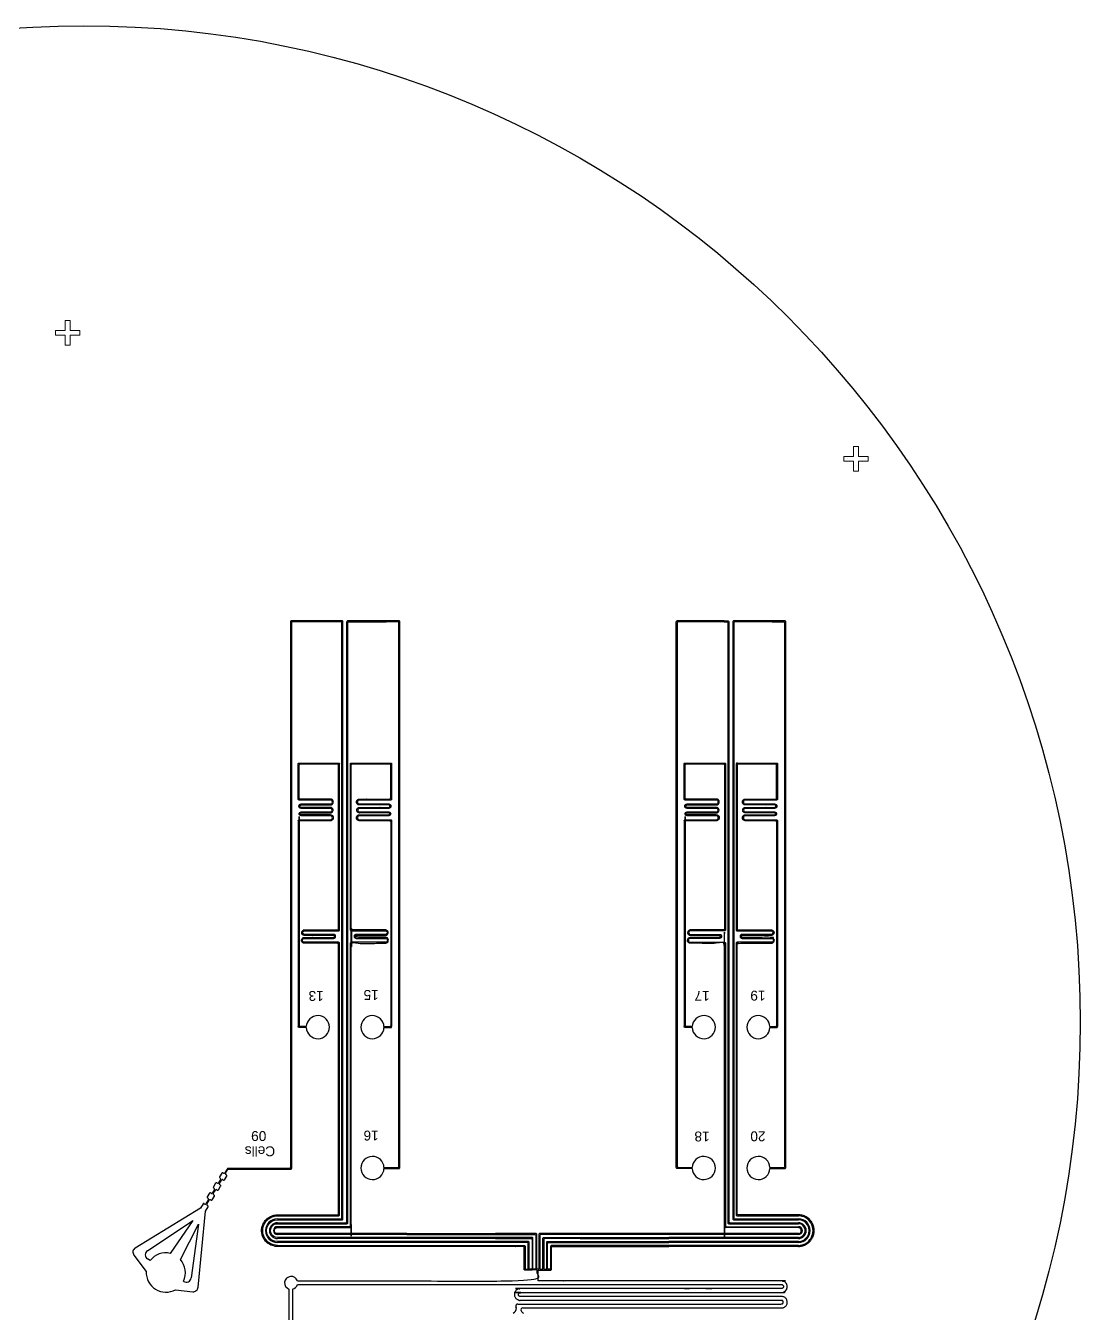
# Model space of a CAD drawing. Header units: millimetres. Extents: x -3 to 203197, y -8 to 253992.
# Drawn here: x 60472 to 114454, y 47022 to 112919 of the extents above; entities that cross this region are included whole.
import ezdxf

# ---------------------------------------------------------------- set-up
doc = ezdxf.new("R2010")
doc.units = ezdxf.units.MM
doc.layers.add('FLOW', color=5, linetype='Continuous')
doc.layers.add('Wafer', color=7, linetype='Continuous', lineweight=0)
doc.styles.get("Standard").update_dxf_attribs({"font": 'arial.ttf'})

msp = doc.modelspace()

# ---------------------------------------------------------------- linework, layer by layer
at = {"color": 9, "true_color": 0xafd9aa}
for p, q in [((62178, 97220), (62178, 97220)), ((102535, 90772), (102535, 90772))]:
    msp.add_line(p, q, dxfattribs=at)
at = {"linetype": 'Continuous'}
for p, q in [((96217, 82457), (93826, 82457)), ((98674, 82407), (96768, 82407)), ((98674, 82407), (99283, 82407)), ((74418, 72230), (74419, 61691)), ((79154, 72179), (79153, 61741)), ((79204, 72230), (79203, 61691)), ((94174, 72230), (94175, 61691)), ((98910, 72179), (98909, 61741)), ((98960, 72230), (98959, 61691)), ((74835, 61691), (74519, 61691)), ((78811, 61691), (79103, 61691)), ((94591, 61691), (94275, 61691)), ((98567, 61691), (98859, 61691))]:
    msp.add_line(p, q, dxfattribs=at)
for p, q in [((70503, 54200), (70389, 54011)), ((70588, 54194), (70559, 54213)), ((70646, 53852), (70761, 54041)), ((70775, 54405), (70658, 54211)), ((70700, 54184), (70804, 54355)), ((70747, 54096), (70717, 54115)), ((70191, 53684), (70076, 53495)), ((70090, 53440), (70120, 53421)), ((70275, 53678), (70246, 53697)), ((70334, 53336), (70448, 53525)), ((70450, 53868), (70345, 53695)), ((70387, 53668), (70492, 53841)), ((70403, 53956), (70433, 53937)), ((70434, 53580), (70404, 53599)), ((70562, 53857), (70591, 53839)), ((69824, 52836), (69698, 52628)), ((69744, 52606), (69866, 52808)), ((69878, 53168), (69763, 52979)), ((69777, 52924), (69807, 52905)), ((69962, 53162), (69933, 53181)), ((69936, 52825), (69966, 52807)), ((70021, 52820), (70135, 53009)), ((70137, 53352), (70032, 53179)), ((70074, 53152), (70179, 53325)), ((70122, 53064), (70091, 53083)), ((70249, 53341), (70279, 53323)), ((69791, 52519), (69760, 52537)), ((79979, 51100), (84522, 51100)), ((93399, 51100), (88857, 51100)), ((88857, 50847), (93399, 50847)), ((66009, 49994), (66638, 49151)), ((66839, 49719), (66709, 49799)), ((68135, 48225), (69020, 48125)), ((68564, 48652), (68544, 48664)), ((87989, 48676), (86712, 48676)), ((85589, 47293), (85565, 47358)), ((85916, 47293), (99162, 47293))]:
    msp.add_line(p, q)
at = {"color": 7}
for p, q in [((79979, 51100), (73353, 51100)), ((79979, 51049), (73353, 51049)), ((100025, 51100), (93399, 51100)), ((100025, 51049), (93399, 51049)), ((100025, 50898), (93399, 50898)), ((100025, 50847), (93399, 50847)), ((79979, 50645), (73353, 50645)), ((100025, 50696), (93399, 50696)), ((100025, 50645), (93399, 50645)), ((100025, 50494), (93399, 50494)), ((100025, 50443), (93399, 50443))]:
    msp.add_line(p, q, dxfattribs=at)
at = {"color": 0}
msp.add_line((73945, 48258), (73945, 42211), dxfattribs=at)
at = {"linetype": 'Continuous'}
for points in [[(73353, 51807), (76660, 51807, 0.414214), (76711, 51857), (76711, 75357), (76711, 82407, 0.414214), (76660, 82457), (76461, 82457), (74070, 82457, 0.414214), (74019, 82407), (74019, 54480, -0.414214), (73969, 54430), (70819, 54430, 0.262226), (70775, 54405)], [(73353, 51857), (76611, 51857, 0.414214), (76661, 51908), (76661, 75357), (76661, 82356, 0.414214), (76611, 82407), (76461, 82407), (74119, 82407, 0.414214), (74069, 82356), (74070, 54430, -0.414214), (74019, 54379), (70847, 54379, 0.262226), (70804, 54355)], [(73353, 51655), (76861, 51655, 0.414214), (76912, 51706), (76912, 67614), (76912, 75357), (76912, 82407)], [(76961, 67614), (76961, 75357), (76961, 82356, -0.414214), (77012, 82407), (78918, 82407)], [(96217, 82407), (93875, 82407, 0.414214), (93825, 82356)], [(96217, 82457), (96416, 82457, -0.414214), (96467, 82407), (96467, 75357), (96467, 51706, 0.414214), (96517, 51655), (100025, 51655)], [(96217, 82407), (96367, 82407, -0.414214), (96417, 82356), (96417, 75357), (96417, 51655, 0.414214), (96468, 51605), (100025, 51605)], [(96718, 82457, 0.414214), (96668, 82407), (96668, 75357), (96668, 67614), (96668, 51857, 0.414214), (96718, 51807), (100025, 51807)], [(96768, 82407, 0.414214), (96717, 82356), (96717, 75357), (96717, 67614)], [(77086, 75135), (77086, 66640, 0.414214), (77137, 66589), (78886, 66589, -1), (78886, 66413), (77386, 66413, 1), (77386, 66211), (78886, 66211, -1), (78886, 66009), (78786, 66009), (77137, 66009, 0.414214), (77086, 65958), (77086, 51504, -0.414214), (77036, 51453), (73353, 51453)], [(74418, 72230, -0.414239), (74469, 72280), (76068, 72280, 1), (76068, 72482), (74568, 72482, -1), (74568, 72684), (76068, 72684, 1), (76068, 72861), (74568, 72861, -1), (74568, 73088), (76068, 73088, 1), (76068, 73290), (74469, 73290, -0.414214), (74418, 73341), (74418, 75135, -0.414214), (74469, 75185), (74704, 75185), (76485, 75185, -0.414214), (76536, 75135)], [(76536, 65958, 0.414214), (76485, 66009), (74837, 66009), (74737, 66009, -1), (74737, 66211), (76236, 66211, 1), (76236, 66413), (74737, 66413, -1), (74737, 66589), (76485, 66589, 0.414214), (76536, 66640), (76536, 75135)], [(96292, 75135), (96292, 66640, -0.414214), (96241, 66589), (94493, 66589, 1), (94493, 66413), (95993, 66413)], [(96842, 75135), (96842, 66640, 0.414214), (96893, 66589), (98642, 66589, -1), (98642, 66413), (97142, 66413)], [(96892, 75085), (96892, 66690, 0.414214), (96942, 66640), (98642, 66640, -1), (98642, 66362), (97142, 66362)], [(73353, 51605), (76911, 51605, 0.414214), (76961, 51655), (76961, 67614)], [(96717, 67614), (96717, 51908, 0.414214), (96768, 51857), (100025, 51857)], [(73353, 52009), (76485, 52009, 0.414214), (76536, 52059), (76536, 65908), (76536, 65958)], [(95993, 66413, -1), (95993, 66211), (94493, 66211, 1), (94493, 66009), (94593, 66009), (96241, 66009, -0.414214), (96292, 65958)], [(96292, 65958), (96292, 65908), (96292, 51504, 0.414214), (96342, 51453), (100025, 51453)], [(97142, 66413, 1), (97142, 66211), (98642, 66211, -1), (98642, 66009), (98542, 66009), (96893, 66009, 0.414214), (96842, 65958), (96842, 52059, 0.414214), (96893, 52009), (100025, 52009)], [(74835, 61640), (74470, 61640, -0.414188), (74419, 61691)], [(78811, 61640), (79152, 61640, 0.414188), (79203, 61691)], [(94591, 61640), (94226, 61640, -0.414188), (94175, 61691)], [(98567, 61640), (98908, 61640, 0.414188), (98959, 61691)], [(79979, 51049), (84522, 51049), (86539, 51049, -0.414214), (86589, 50999), (86589, 49282), (86439, 49282), (86439, 50847, 0.414214), (86388, 50898), (84522, 50898), (79979, 50898), (73353, 50898)], [(84522, 50847), (86339, 50847, -0.414214), (86389, 50797), (86389, 49282), (86239, 49282), (86239, 50645, 0.414214), (86188, 50696), (84522, 50696), (79979, 50696), (73353, 50696)], [(88857, 51100), (86790, 51100, 0.414214), (86740, 51049), (86740, 49282), (86639, 49282), (86639, 51049, 0.414214), (86588, 51100), (84522, 51100)]]:
    msp.add_lwpolyline(points, format="xyb", dxfattribs=at)
for points in [[(78811, 54430), (79578, 54430, 0.414214), (79628, 54480), (79628, 82407, 0.414214), (79578, 82457), (78918, 82457), (76962, 82457, 0.414214), (76912, 82407)], [(78811, 54480), (79527, 54480, 0.414214), (79578, 54531), (79578, 79932), (79578, 82356, 0.414214), (79527, 82407), (78918, 82407)], [(94591, 54430), (93826, 54430, -0.414214), (93775, 54480), (93775, 82407, -0.414214), (93826, 82457)], [(98567, 54430), (99334, 54430, 0.414214), (99384, 54480), (99384, 82407, 0.414214), (99334, 82457)], [(98567, 54480), (99283, 54480, 0.414214), (99334, 54531), (99334, 79932), (99334, 82356, 0.414214), (99283, 82407)], [(93825, 82356), (93825, 54531, 0.414214), (93875, 54480), (94591, 54480)], [(93399, 51049), (88857, 51049), (86840, 51049, 0.414214), (86789, 50999), (86789, 49282), (86940, 49282), (86940, 50847, -0.414214), (86990, 50898), (88857, 50898), (93399, 50898)], [(88857, 50847), (87040, 50847, 0.414214), (86989, 50797), (86989, 49282), (87140, 49282), (87140, 50645, -0.414214), (87190, 50696), (88857, 50696), (93399, 50696)], [(73353, 50494), (79979, 50494), (84522, 50494), (85988, 50494, -0.414214), (86039, 50443), (86039, 49282), (86189, 49282), (86189, 50595, 0.414214), (86139, 50645), (84522, 50645), (79979, 50645)], [(86712, 48676), (86712, 49231), (87339, 49231, 0.414214), (87389, 49282), (87389, 50393, -0.414214), (87440, 50443), (88857, 50443), (93399, 50443)], [(93399, 50494), (88857, 50494), (87390, 50494, 0.414214), (87340, 50443), (87340, 49282), (87189, 49282), (87189, 50595, -0.414214), (87240, 50645), (88857, 50645), (93399, 50645)]]:
    msp.add_lwpolyline(points, format="xyb")
msp.add_lwpolyline([(99334, 82457), (98674, 82457), (96718, 82457)], dxfattribs=at)
at = {"color": 7}
for points in [[(74518, 75135), (74704, 75135), (76436, 75135, -0.414214), (76486, 75084)], [(77086, 75135, -0.414214), (77137, 75185), (77372, 75185), (79153, 75185, -0.414214), (79204, 75135), (79204, 73341, -0.414214), (79153, 73290), (77554, 73290, 1), (77554, 73088), (79054, 73088, -1), (79054, 72861), (77554, 72861, 1), (77554, 72684), (79054, 72684, -1), (79054, 72482), (77554, 72482, 1), (77554, 72280), (79153, 72280, -0.414239), (79204, 72230)], [(77186, 75135), (77372, 75135), (79104, 75135, -0.414214), (79154, 75084)], [(94174, 72230, -0.414239), (94225, 72280), (95824, 72280, 1), (95824, 72482), (94324, 72482, -1), (94324, 72684), (95824, 72684, 1), (95824, 72861), (94324, 72861, -1), (94324, 73088), (95824, 73088, 1), (95824, 73290), (94225, 73290, -0.414214), (94174, 73341), (94174, 75135, -0.414214), (94225, 75185), (94460, 75185), (96241, 75185, -0.414214), (96292, 75135)], [(94274, 75135), (94460, 75135), (96192, 75135, -0.414214), (96242, 75084), (96242, 66690, -0.414214), (96192, 66640), (94493, 66640, 1), (94493, 66362), (95993, 66362)], [(96893, 75185), (97128, 75185), (98909, 75185, -0.414214), (98960, 75135), (98960, 73341, -0.414214), (98909, 73290), (97311, 73290, 1), (97311, 73088), (98810, 73088, -1), (98810, 72861), (97311, 72861, 1), (97311, 72684), (98810, 72684, -1), (98810, 72482), (97311, 72482, 1), (97311, 72280), (98909, 72280, -0.414239), (98960, 72230)], [(96942, 75135), (97128, 75135), (98860, 75135, -0.414214), (98910, 75084)]]:
    msp.add_lwpolyline(points, format="xyb", dxfattribs=at)
for points in [[(69547, 52622), (69412, 52399), (66078, 50359)], [(69295, 48349), (69669, 52240), (69804, 52463)], [(66699, 50223), (69021, 51771), (67871, 50084)], [(68390, 49768), (69321, 51585), (68942, 48830)]]:
    msp.add_lwpolyline(points)
msp.add_lwpolyline([(84522, 50847), (79979, 50847), (73353, 50847)], dxfattribs=at)
at = {"color": 0}
msp.add_lwpolyline([(74131, 48258), (74131, 42215, 0.307995), (74259, 42027)], format="xyb", dxfattribs=at)
at = {"linetype": 'Continuous'}
for centre, radius, start, end in [((74518, 75084), 50.5, 90, 180), ((77186, 75084), 50.5, 90, 180), ((96893, 75135), 50.5, 90, 180), ((96942, 75084), 50.5, 90, 180), ((96942, 75084), 50.5, 90, 180), ((75426, 61665), 592, 182.44579, 177.55421), ((78220, 61665), 592, 2.44579, 357.55421), ((95182, 61665), 592, 182.44579, 177.55421), ((97976, 61665), 592, 2.44579, 357.55421), ((74519, 61741), 50.5, 180.00495, 270), ((79103, 61741), 50.5, 270, 359.99505), ((94275, 61741), 50.5, 180.00495, 270), ((98859, 61741), 50.5, 270, 359.99505), ((78220, 54455), 592, 2.44579, 357.55421), ((95182, 54455), 592, 182.44579, 177.55421), ((97976, 54455), 592, 2.44579, 357.55421), ((74058, 48573), 334, 17.94745, 250.24488), ((74061, 48580), 330, 282.31621, 343.99151)]:
    msp.add_arc(centre, radius, start, end, dxfattribs=at)
for centre, radius, start, end in [((70615, 54237), 50.5, 238.27247, 328.7744), ((70743, 54158), 50.5, 148.7744, 238.27247), ((70094, 53378), 50.5, 328.7744, 58.27247), ((70302, 53721), 50.5, 238.27247, 328.7744), ((70430, 53642), 50.5, 148.7744, 238.27247), ((70406, 53894), 50.5, 328.7744, 58.27247), ((70535, 53814), 50.5, 58.27247, 148.7744), ((69781, 52862), 50.5, 328.7744, 58.27247), ((69909, 52782), 50.5, 58.27247, 148.7744), ((69989, 53205), 50.5, 238.27247, 328.7744), ((70118, 53126), 50.5, 148.7744, 238.27247), ((70222, 53298), 50.5, 58.27247, 148.7744), ((69655, 52654), 50.5, 215.82273, 328.7744), ((69787, 52580), 50.5, 148.7744, 238.27247), ((73353, 51251), 606, 90, 270), ((73353, 51251), 404, 90, 270), ((73353, 51251), 202, 90, 270), ((100025, 51251), 606, 270, 90), ((100025, 51251), 404, 270, 90), ((100025, 51251), 202, 270, 90)]:
    msp.add_arc(centre, radius, start, end)
for centre, major_axis, start_param, end_param in [((70538, 54178), (19.1, -35.6), 2.100075, 3.670871), ((70726, 54062), (19.1, -35.6), 0.529278, 2.100075), ((70111, 53474), (19.1, -35.6), 3.670871, 5.241667), ((70225, 53662), (19.1, -35.6), 2.100075, 3.670871), ((70423, 53990), (19.1, -35.6), 3.670871, 5.241667), ((70414, 53546), (19.1, -35.6), 0.529278, 2.100075), ((70612, 53873), (19.1, -35.6), -1.041518, 0.529278), ((69798, 52958), (19.1, -35.6), 3.670871, 5.241667), ((69912, 53146), (19.1, -35.6), 2.100075, 3.670871), ((69987, 52841), (19.1, -35.6), -1.041518, 0.529278), ((70101, 53030), (19.1, -35.6), 0.529278, 2.100075), ((70299, 53357), (19.1, -35.6), -1.041518, 0.529278), ((69581, 52601), (19.1, -35.6), 1.705212, 3.670871), ((69770, 52484), (19.1, -35.6), 0.529278, 2.100075), ((100025, 51251), (0, -757), 0, 3.141593), ((100025, 51251), (0, -556), 0, 3.141593), ((100025, 51251), (0, -354), 0, 3.141593), ((100025, 51251), (0, -152), 0, 3.141593), ((66209, 50144), (119, -223), 3.197917, 4.862644), ((66839, 50013), (119, -223), 3.236366, 5.241667), ((67640, 49106), (477, -890), 2.412181, 3.570704), ((67640, 49106), (477, -890), 0.629446, 1.799439), ((67640, 49106), (477, -890), 4.179461, 6.303874), ((68694, 48866), (119, -223), -1.041518, 0.937157), ((69046, 48376), (119, -223), -0.60009, 0.978267), ((85658, 47394), (0, -101), 3.141593, 5.077253), ((85289, 47293), (0, -303), 0.464427, 1.570796), ((85916, 47192), (0, -101), 3.141593, 5.235988), ((86089, 47293), (0, -303), -1.047198, -0.464427)]:
    msp.add_ellipse(centre, major_axis=major_axis, ratio=0.99, start_param=start_param, end_param=end_param)
at = {"extrusion": (0, 0, -1)}
for major_axis in [(0, -757), (0, -556), (0, -354), (0, -152)]:
    msp.add_ellipse((73353, 51251), major_axis=major_axis, ratio=0.99, start_param=0, end_param=3.141593, dxfattribs=at)
at = {"linetype": 'Continuous'}
for points, weights, knots in [([(95824, 72533), (95074, 72533), (94324, 72533), (94274, 72533), (94274, 72583), (94274, 72634), (94324, 72634), (95074, 72634), (95824, 72634), (95963, 72634), (95963, 72773), (95963, 72911), (95824, 72911), (95074, 72911), (94324, 72911), (94261, 72911), (94261, 72975), (94261, 73038), (94324, 73038), (95074, 73038), (95824, 73038), (95974, 73038), (95974, 73189), (95974, 73341), (95824, 73341), (95049, 73341), (94274, 73341), (94224, 73341), (94224, 73391), (94224, 74238), (94224, 75084), (94224, 75135), (94274, 75135)], [1, 1, 1, 0.707106781187, 1, 0.707106781187, 1, 1, 1, 0.707106781187, 1, 0.707106781187, 1, 1, 1, 0.707106781187, 1, 0.707106781187, 1, 1, 1, 0.707106781187, 1, 0.707106781187, 1, 1, 1, 0.707106781187, 1, 1, 1, 0.707106781187, 1], [0, 0, 0, 1, 1, 2.570796, 2.570796, 4.141593, 4.141593, 5.141593, 5.141593, 6.712389, 6.712389, 8.283185, 8.283185, 9.283185, 9.283185, 10.853982, 10.853982, 12.424778, 12.424778, 13.424778, 13.424778, 14.995574, 14.995574, 16.566371, 16.566371, 17.566371, 17.566371, 19.137167, 19.137167, 20.137167, 20.137167, 21.707963, 21.707963, 21.707963]), ([(74376, 48676), (74957, 48676), (75539, 48676), (81100, 48676), (86662, 48676), (86662, 48954), (86662, 49231), (86351, 49231), (86040, 49231), (85989, 49231), (85989, 49282), (85989, 49837), (85989, 50393), (85989, 50443), (85939, 50443), (85230, 50443), (84522, 50443), (82250, 50443), (79979, 50443), (76666, 50443), (73353, 50443), (72545, 50443), (72545, 51251), (72545, 52059), (73353, 52059), (74894, 52059), (76436, 52059), (76486, 52059), (76486, 52110), (76486, 59009), (76486, 65908), (76486, 65958), (76436, 65958), (75636, 65958), (74837, 65958), (74787, 65958), (74737, 65958), (74587, 65958), (74587, 66110), (74587, 66261), (74737, 66261), (75487, 66261), (76236, 66261), (76286, 66261), (76286, 66312), (76286, 66362), (76236, 66362), (75487, 66362), (74737, 66362), (74598, 66362), (74598, 66501), (74598, 66640), (74737, 66640), (75586, 66640), (76436, 66640), (76486, 66640), (76486, 66690), (76486, 70887), (76486, 75084)], [1, 1, 1, 1, 1, 1, 1, 1, 1, 0.707106781187, 1, 1, 1, 0.707106781187, 1, 1, 1, 1, 1, 1, 1, 0.707106781187, 1, 0.707106781187, 1, 1, 1, 0.707106781187, 1, 1, 1, 0.707106781187, 1, 1, 1, 1, 1, 0.707106781187, 1, 0.707106781187, 1, 1, 1, 0.707106781187, 1, 0.707106781187, 1, 1, 1, 0.707106781187, 1, 0.707106781187, 1, 1, 1, 0.707106781187, 1, 1, 1], [0, 0, 0, 1, 1, 2, 2, 3, 3, 4, 4, 5.570796, 5.570796, 6.570796, 6.570796, 8.141593, 8.141593, 9.141593, 9.141593, 10.141593, 10.141593, 11.141593, 11.141593, 12.712389, 12.712389, 14.283185, 14.283185, 15.283185, 15.283185, 16.853982, 16.853982, 17.853982, 17.853982, 19.424778, 19.424778, 20.424778, 20.424778, 21.424778, 21.424778, 22.995574, 22.995574, 24.566371, 24.566371, 25.566371, 25.566371, 27.137167, 27.137167, 28.707963, 28.707963, 29.707963, 29.707963, 31.27876, 31.27876, 32.849556, 32.849556, 33.849556, 33.849556, 35.420352, 35.420352, 36.420352, 36.420352, 36.420352]), ([(73353, 51403), (75219, 51403), (77085, 51403), (77136, 51403), (77136, 51453), (77136, 58680), (77136, 65908), (77136, 65958), (77186, 65958), (77986, 65958), (78786, 65958), (78836, 65958), (78886, 65958), (79035, 65958), (79035, 66110), (79035, 66261), (78886, 66261), (78136, 66261), (77386, 66261), (77336, 66261), (77336, 66312), (77336, 66362), (77386, 66362), (78136, 66362), (78886, 66362), (79024, 66362), (79024, 66501), (79024, 66640), (78886, 66640), (78036, 66640), (77186, 66640), (77136, 66640), (77136, 66690), (77136, 70887), (77136, 75084)], [1, 1, 1, 0.707106781187, 1, 1, 1, 0.707106781187, 1, 1, 1, 1, 1, 0.707106781187, 1, 0.707106781187, 1, 1, 1, 0.707106781187, 1, 0.707106781187, 1, 1, 1, 0.707106781187, 1, 0.707106781187, 1, 1, 1, 0.707106781187, 1, 1, 1], [0, 0, 0, 1, 1, 2.570796, 2.570796, 3.570796, 3.570796, 5.141593, 5.141593, 6.141593, 6.141593, 7.141593, 7.141593, 8.712389, 8.712389, 10.283185, 10.283185, 11.283185, 11.283185, 12.853982, 12.853982, 14.424778, 14.424778, 15.424778, 15.424778, 16.995574, 16.995574, 18.566371, 18.566371, 19.566371, 19.566371, 21.137167, 21.137167, 22.137167, 22.137167, 22.137167]), ([(76068, 72533), (75318, 72533), (74568, 72533), (74518, 72533), (74518, 72583), (74518, 72634), (74568, 72634), (75318, 72634), (76068, 72634), (76207, 72634), (76207, 72773), (76207, 72911), (76068, 72911), (75318, 72911), (74568, 72911), (74505, 72911), (74505, 72975), (74505, 73038), (74568, 73038), (75318, 73038), (76068, 73038), (76218, 73038), (76218, 73189), (76218, 73341), (76068, 73341), (75293, 73341), (74518, 73341), (74468, 73341), (74468, 73391), (74468, 74238), (74468, 75084)], [1, 1, 1, 0.707106781187, 1, 0.707106781187, 1, 1, 1, 0.707106781187, 1, 0.707106781187, 1, 1, 1, 0.707106781187, 1, 0.707106781187, 1, 1, 1, 0.707106781187, 1, 0.707106781187, 1, 1, 1, 0.707106781187, 1, 1, 1], [0, 0, 0, 1, 1, 2.570796, 2.570796, 4.141593, 4.141593, 5.141593, 5.141593, 6.712389, 6.712389, 8.283185, 8.283185, 9.283185, 9.283185, 10.853982, 10.853982, 12.424778, 12.424778, 13.424778, 13.424778, 14.995574, 14.995574, 16.566371, 16.566371, 17.566371, 17.566371, 19.137167, 19.137167, 20.137167, 20.137167, 20.137167]), ([(79154, 72179), (79154, 72200), (79139, 72215), (79125, 72230), (79104, 72230), (78329, 72230), (77554, 72230), (77404, 72230), (77404, 72381), (77404, 72533), (77554, 72533), (78304, 72533), (79054, 72533), (79104, 72533), (79104, 72583), (79104, 72634), (79054, 72634), (78304, 72634), (77554, 72634), (77416, 72634), (77416, 72773), (77416, 72911), (77554, 72911), (78304, 72911), (79054, 72911), (79117, 72911), (79117, 72975), (79117, 73038), (79054, 73038), (78304, 73038), (77554, 73038), (77404, 73038), (77404, 73189), (77404, 73341), (77554, 73341), (78329, 73341), (79104, 73341), (79154, 73341), (79154, 73391), (79154, 74238), (79154, 75084)], [1, 0.92387125941, 1, 0.92387125941, 1, 1, 1, 0.707106781187, 1, 0.707106781187, 1, 1, 1, 0.707106781187, 1, 0.707106781187, 1, 1, 1, 0.707106781187, 1, 0.707106781187, 1, 1, 1, 0.707106781187, 1, 0.707106781187, 1, 1, 1, 0.707106781187, 1, 0.707106781187, 1, 1, 1, 0.707106781187, 1, 1, 1], [0, 0, 0, 0.785441, 0.785441, 1.570883, 1.570883, 2.570883, 2.570883, 4.141679, 4.141679, 5.712475, 5.712475, 6.712475, 6.712475, 8.283272, 8.283272, 9.854068, 9.854068, 10.854068, 10.854068, 12.424864, 12.424864, 13.995661, 13.995661, 14.995661, 14.995661, 16.566457, 16.566457, 18.137253, 18.137253, 19.137253, 19.137253, 20.70805, 20.70805, 22.278846, 22.278846, 23.278846, 23.278846, 24.849642, 24.849642, 25.849642, 25.849642, 25.849642]), ([(98910, 72179), (98910, 72200), (98896, 72215), (98881, 72230), (98860, 72230), (98085, 72230), (97311, 72230), (97161, 72230), (97161, 72381), (97161, 72533), (97311, 72533), (98060, 72533), (98810, 72533), (98860, 72533), (98860, 72583), (98860, 72634), (98810, 72634), (98060, 72634), (97311, 72634), (97172, 72634), (97172, 72773), (97172, 72911), (97311, 72911), (98060, 72911), (98810, 72911), (98873, 72911), (98873, 72975), (98873, 73038), (98810, 73038), (98060, 73038), (97311, 73038), (97161, 73038), (97161, 73189), (97161, 73341), (97311, 73341), (98085, 73341), (98860, 73341), (98910, 73341), (98910, 73391), (98910, 74238), (98910, 75084)], [1, 0.92387125941, 1, 0.92387125941, 1, 1, 1, 0.707106781187, 1, 0.707106781187, 1, 1, 1, 0.707106781187, 1, 0.707106781187, 1, 1, 1, 0.707106781187, 1, 0.707106781187, 1, 1, 1, 0.707106781187, 1, 0.707106781187, 1, 1, 1, 0.707106781187, 1, 0.707106781187, 1, 1, 1, 0.707106781187, 1, 1, 1], [0, 0, 0, 0.785441, 0.785441, 1.570883, 1.570883, 2.570883, 2.570883, 4.141679, 4.141679, 5.712475, 5.712475, 6.712475, 6.712475, 8.283272, 8.283272, 9.854068, 9.854068, 10.854068, 10.854068, 12.424864, 12.424864, 13.995661, 13.995661, 14.995661, 14.995661, 16.566457, 16.566457, 18.137253, 18.137253, 19.137253, 19.137253, 20.70805, 20.70805, 22.278846, 22.278846, 23.278846, 23.278846, 24.849642, 24.849642, 25.849642, 25.849642, 25.849642]), ([(76068, 72533), (76218, 72533), (76218, 72381), (76218, 72230), (76068, 72230), (75293, 72230), (74518, 72230), (74497, 72230), (74482, 72215), (74468, 72200), (74468, 72179), (74468, 66960), (74469, 61741)], [1, 0.707106781187, 1, 0.707106781187, 1, 1, 1, 0.923871175818, 1, 0.923871175818, 1, 1, 1], [0, 0, 0, 1.570796, 1.570796, 3.141593, 3.141593, 4.141593, 4.141593, 4.927034, 4.927034, 5.712476, 5.712476, 6.712476, 6.712476, 6.712476]), ([(95824, 72533), (95974, 72533), (95974, 72381), (95974, 72230), (95824, 72230), (95049, 72230), (94274, 72230), (94253, 72230), (94239, 72215), (94224, 72200), (94224, 72179), (94224, 66960), (94225, 61741)], [1, 0.707106781187, 1, 0.707106781187, 1, 1, 1, 0.923871175818, 1, 0.923871175818, 1, 1, 1], [0, 0, 0, 1.570796, 1.570796, 3.141593, 3.141593, 4.141593, 4.141593, 4.927034, 4.927034, 5.712476, 5.712476, 6.712476, 6.712476, 6.712476]), ([(100025, 51403), (98159, 51403), (96293, 51403), (96242, 51403), (96242, 51453), (96242, 58680), (96242, 65908), (96242, 65958), (96192, 65958), (95392, 65958), (94593, 65958), (94543, 65958), (94493, 65958), (94343, 65958), (94343, 66110), (94343, 66261), (94493, 66261), (95243, 66261), (95993, 66261), (96043, 66261), (96043, 66312), (96043, 66362), (95993, 66362)], [1, 1, 1, 0.707106781187, 1, 1, 1, 0.707106781187, 1, 1, 1, 1, 1, 0.707106781187, 1, 0.707106781187, 1, 1, 1, 0.707106781187, 1, 0.707106781187, 1], [0, 0, 0, 1, 1, 2.570796, 2.570796, 3.570796, 3.570796, 5.141593, 5.141593, 6.141593, 6.141593, 7.141593, 7.141593, 8.712389, 8.712389, 10.283185, 10.283185, 11.283185, 11.283185, 12.853982, 12.853982, 14.424778, 14.424778, 14.424778]), ([(100025, 50443), (100833, 50443), (100833, 51251), (100833, 52059), (100025, 52059), (98484, 52059), (96942, 52059), (96892, 52059), (96892, 52110), (96892, 59009), (96892, 65908), (96892, 65958), (96942, 65958), (97742, 65958), (98542, 65958), (98592, 65958), (98642, 65958), (98792, 65958), (98792, 66110), (98792, 66261), (98642, 66261), (97892, 66261), (97142, 66261), (97092, 66261), (97092, 66312), (97092, 66362), (97142, 66362)], [1, 0.707106781187, 1, 0.707106781187, 1, 1, 1, 0.707106781187, 1, 1, 1, 0.707106781187, 1, 1, 1, 1, 1, 0.707106781187, 1, 0.707106781187, 1, 1, 1, 0.707106781187, 1, 0.707106781187, 1], [0, 0, 0, 1.570796, 1.570796, 3.141593, 3.141593, 4.141593, 4.141593, 5.712389, 5.712389, 6.712389, 6.712389, 8.283185, 8.283185, 9.283185, 9.283185, 10.283185, 10.283185, 11.853982, 11.853982, 13.424778, 13.424778, 14.424778, 14.424778, 15.995574, 15.995574, 17.566371, 17.566371, 17.566371]), ([(74377, 48489), (74958, 48489), (75539, 48489), (80664, 48489), (85789, 48489), (92475, 48489), (99162, 48489), (99262, 48489), (99262, 48388), (99262, 48287), (99162, 48287), (92475, 48287), (85789, 48287), (85489, 48287), (85489, 47984), (85489, 47681), (85789, 47681)], [1, 1, 1, 1, 1, 1, 1, 0.707106781187, 1, 0.707106781187, 1, 1, 1, 0.707106781187, 1, 0.707106781187, 1], [0, 0, 0, 1, 1, 2, 2, 3, 3, 4.570796, 4.570796, 6.141593, 6.141593, 7.141593, 7.141593, 8.712389, 8.712389, 10.283185, 10.283185, 10.283185]), ([(85789, 47883), (85689, 47883), (85689, 47984), (85689, 48085), (85789, 48085), (92475, 48085), (99162, 48085), (99454, 48085), (99454, 48381), (99454, 48676), (99162, 48676), (93701, 48676), (88239, 48676), (88105, 48676), (87971, 48676)], [1, 0.707106781187, 1, 0.707106781187, 1, 1, 1, 0.707106781187, 1, 0.707106781187, 1, 1, 1, 1, 1], [0, 0, 0, 1.570796, 1.570796, 3.141593, 3.141593, 4.141593, 4.141593, 5.712389, 5.712389, 7.283185, 7.283185, 8.283185, 8.283185, 9.283185, 9.283185, 9.283185]), ([(85658, 47495), (92410, 47495), (99162, 47495), (99254, 47495), (99254, 47588), (99254, 47681), (99162, 47681), (92475, 47681), (85789, 47681)], [1, 1, 1, 0.707106781187, 1, 0.707106781187, 1, 1, 1], [0, 0, 0, 1, 1, 2.570796, 2.570796, 4.141593, 4.141593, 5.141593, 5.141593, 5.141593]), ([(99162, 47293), (99454, 47293), (99454, 47588), (99454, 47883), (99162, 47883), (92475, 47883), (85789, 47883)], [1, 0.707106781187, 1, 0.707106781187, 1, 1, 1], [0, 0, 0, 1.570796, 1.570796, 3.141593, 3.141593, 4.141593, 4.141593, 4.141593])]:
    msp.add_rational_spline(points, weights, degree=2, knots=knots, dxfattribs=at)
at = {"layer": 'FLOW'}
msp.add_circle((63454, 61919), 51000, dxfattribs=at)
at = {"layer": 'Wafer', "color": 9, "true_color": 0xafd9aa}
for p, q in [((62744, 97827), (62494, 97827)), ((62494, 97827), (62494, 97327)), ((62744, 97327), (62744, 97827)), ((62494, 97327), (61994, 97327)), ((61994, 97327), (61994, 97077)), ((61994, 97077), (62494, 97077)), ((62494, 97077), (62494, 96577)), ((63244, 97327), (62744, 97327)), ((62744, 96577), (62744, 97077)), ((62744, 97077), (63244, 97077)), ((63244, 97077), (63244, 97327)), ((62494, 96577), (62744, 96577)), ((103101, 91378), (102851, 91378)), ((102851, 91378), (102851, 90878)), ((103101, 90878), (103101, 91378)), ((102851, 90878), (102351, 90878)), ((102351, 90878), (102351, 90628)), ((102351, 90628), (102851, 90628)), ((102851, 90628), (102851, 90128)), ((103601, 90878), (103101, 90878)), ((103101, 90128), (103101, 90628)), ((103101, 90628), (103601, 90628)), ((103601, 90628), (103601, 90878)), ((102851, 90128), (103101, 90128))]:
    msp.add_line(p, q, dxfattribs=at)

# ---------------------------------------------------------------- texts
at = {"linetype": 'Continuous', "width": 0.99}
for s, p in [('13', (75728, 63515)), ('15', (78542, 63567)), ('17', (95481, 63518)), ('19', (98342, 63530)), ('09', (72788, 56344)), ('16', (78542, 56370)), ('18', (95481, 56321)), ('20', (98342, 56333)), ('Cells', (73238, 55565))]:
    msp.add_text(s, height=505, rotation=180, dxfattribs=at).set_placement(p)

doc.saveas('drawing.dxf')
